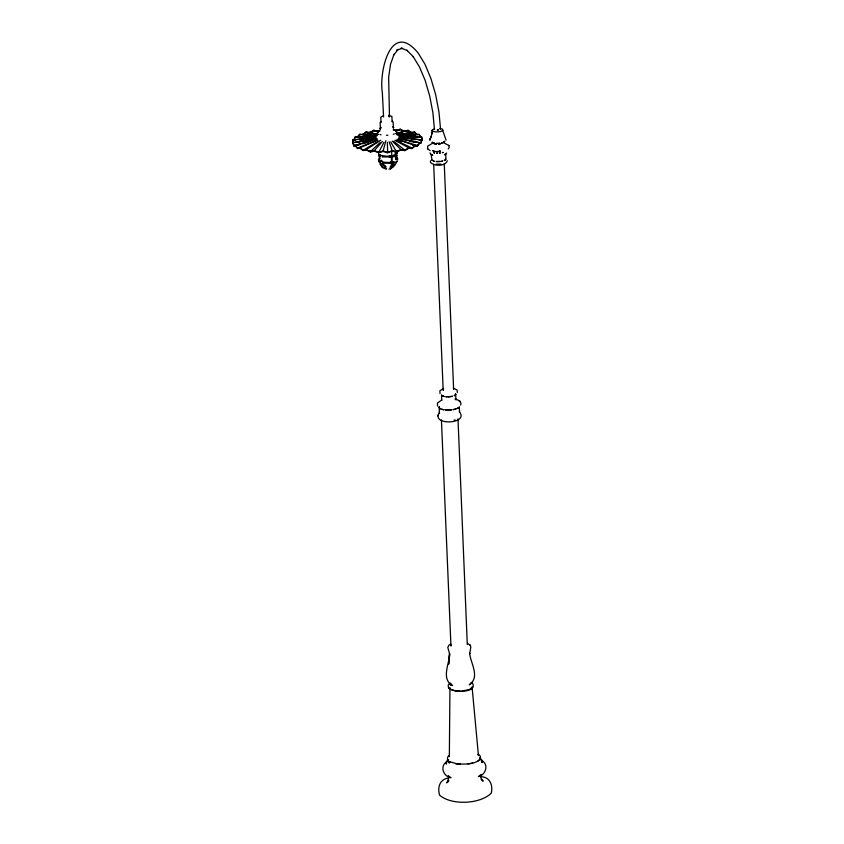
<?xml version="1.0" encoding="UTF-8"?>
<svg xmlns="http://www.w3.org/2000/svg" width="844" height="844" viewBox="0 0 844 844"><rect width="100%" height="100%" fill="white"/><g stroke="black" fill="none" stroke-linecap="round" stroke-linejoin="round"><path stroke-width="1.27" d="M421.916 139.376L421.916 140.062L421.916 139.376A39.341 23.484 8.2 0 0 421.694 137.055L399.033 136.454M410.912 132.17L411.566 132.751L410.912 132.17A39.341 16.099 18.7 0 0 408.169 130.314A39.341 0.886 -13.9 0 0 405.131 131.02L396.005 133.595M375.327 137.424L352.813 139.872A39.341 23.442 -13.2 0 0 352.75 142.214L352.982 143.248A39.33 24.487 -7.1 0 0 354.132 146.044L354.142 146.054A39.33 1.646 -15.4 0 0 355.408 145.906A39.33 24.666 -0.4 0 0 357.656 148.533L357.656 148.449A39.33 4.157 -19.2 0 0 360.008 148.206A39.33 23.948 6.1 0 0 363.205 150.57A39.33 7.185 -22 0 0 366.475 149.968A39.33 22.398 11.6 0 0 370.4 152.015A39.33 10.518 -23.6 0 0 374.356 151.076A39.33 20.119 15.6 0 0 378.756 152.764L378.766 152.669A39.33 13.926 -24 0 0 383.123 151.456A39.33 17.26 18.2 0 0 387.691 152.775L387.354 142.351M388.599 151.973L387.681 152.395L388.599 151.973A39.341 17.175 -23 0 0 392.165 150.601A39.341 14.021 19.2 0 0 395.752 151.382L396.606 151.656M446.033 140.167L442.393 129.343A5.317 1.677 -2.4 0 0 441.76 129.026L441.834 128.942M387.744 152.743L387.734 152.68A39.33 17.175 -23 0 0 392.175 151.087A39.33 14.01 19.2 0 0 396.617 152.036L396.659 152.036A39.33 20.045 -20.6 0 0 400.9 149.989A39.33 10.603 18.8 0 0 404.898 150.612L404.941 150.601A39.33 22.345 -16.5 0 0 408.696 148.238A39.33 7.269 17.2 0 0 411.999 148.586A39.33 23.917 -11.1 0 0 415.037 145.949A39.33 4.231 14.4 0 0 417.411 146.096A39.33 24.655 -4.6 0 0 419.479 143.29A39.33 1.699 10.7 0 0 420.787 143.332A39.33 24.508 2.1 0 0 421.736 140.42L421.937 139.946M412.051 148.185L412.674 147.573A39.341 23.927 -11.1 0 0 415.058 145.453A39.341 4.231 14.4 0 0 417.02 145.59L417.442 145.622M449.346 756.562L449.947 687.733M403.548 130.788L405.131 131.02L403.548 130.788A39.341 12.776 19.2 0 0 400.278 129.206A39.341 3.165 -17.9 0 0 396.849 130.198L395.087 130.113A39.341 9.368 18.4 0 0 393.293 129.459M412.674 147.573L411.408 148.038A39.341 7.269 17.2 0 1 408.707 147.742A39.341 22.355 -16.5 0 1 405.711 149.662L404.898 150.612L404.149 150.01A39.341 10.613 18.8 0 1 400.9 149.493L392.238 141.096M431.411 154.325C430.609 155.771 433.236 162.765 431.632 159.78M443.87 142.077C444.292 140.927 441.718 144.83 443.849 142.108M455.813 394.443L454.156 395.815L455.707 394.718L455.538 393.663L456.045 399.919L455.496 399.254M459.326 406.671L459.558 412.157L459.294 411.672C469.813 424.363 430.092 425.914 439.534 412.484M395.952 130.556L395.087 130.113M432.233 130.451L432.117 133.827L432.36 130.029M391.732 150.369L391.679 156.921L393.884 156.435L391.88 156.878M396.807 152.796L397.45 153.492L390.719 141.95M396.68 151.677L397.503 151.16A39.341 20.056 -20.6 0 0 400.9 149.493M411.524 132.951L412.21 132.529A39.341 0.665 -9.1 0 0 414.647 132.086A39.341 19.127 16.8 0 1 416.662 134.154L417.115 134.681L416.662 134.154M412.051 148.09L395.952 140.368M381.098 160.909L380.929 160.065L382.691 161.816L380.95 160.677M404.93 150.221L393.642 141.254M417.379 146.086L417.917 145.052A39.341 24.666 -4.6 0 0 419.521 142.784A39.341 1.699 10.7 0 0 420.607 142.826L421.061 142.256A39.341 24.508 2.1 0 0 421.778 139.914L401.638 137.73M399.961 138.69L420.829 142.921L421.061 142.256M411.534 132.751L412.21 132.529L397.25 134.692M421.652 137.561A39.33 23.474 8.2 0 1 421.884 140.442L419.215 140.146M412.03 148.185L411.408 148.038L412.03 148.09M417.442 145.717L417.917 145.052M392.217 163.145L394.148 162.755L392.165 163.187L391.996 156.689M391.342 164.685L390.635 167.734M392.217 164.791L390.54 169.201M431.347 136.422L429.986 139.408L432.107 133.363M457.364 392.502L457.131 390.118L453.323 388.04M370.432 152.025L371.138 151.371A39.341 10.518 -23.6 0 0 374.314 150.591A39.341 20.119 15.6 0 0 377.838 151.973L379.6 152.047A39.341 13.926 -24 0 0 383.102 150.97L385.898 140.705M430.461 160.782L430.398 162.122M450.379 683.925L450.643 683.091L451.202 685.265L450.242 683.735L451.129 684.822C441.549 677.51 449.346 663.637 449.715 653.689L448.681 664.144L449.388 653.077L447.784 647.432L449.04 645.09L450.749 644.025M352.813 139.872A39.341 1.224 -5.9 0 0 353.625 139.904L354.079 139.334A39.341 21.585 -18.2 0 1 355.071 137.013L375.96 136.443M396.859 161.004C395.973 164.907 392.861 168.241 388.915 169.095M471.216 683.292L469.232 684.832C480.531 677.088 470.456 663.057 469.612 653.161L469.675 653.963L470.825 647.053L470.15 645.101M448.016 760.328L447.584 761.109L448.66 759.737M472.06 687.375L469.496 689.485L461.984 691.014M379.178 155.718L379.483 154.853L378.492 154.009L380.433 155.37C378.502 153.028 380.739 157.585 378.545 155.064L379.178 155.76L379.399 161.014L380.697 161.689C379.441 159.854 379.389 163.103 380.739 162.744L379.578 162.143M379.462 162.08L378.808 161.383C379.927 163.145 380.064 160.339 378.766 160.328L379.399 161.035M396.363 158.303L397.018 158.039M379.42 128.815L381.161 127.381M380.38 128.794L380.844 128.14M438.089 415.058L437.709 415.87M451.129 645.206L450.949 646.04L441.433 419.943M446.687 762.311L446.297 764.105L446.212 761.921L447.468 760.138M430.176 139.007L429.881 140.526M383.967 142.225L378.724 152.384L377.838 151.973L379.6 152.047M460.687 405.088C462.343 401.596 457.532 399.56 454.979 398.959M380.655 155.38L386.816 156.245L391.922 155.792M444.714 141.275L443.195 142.446L444.651 141.412M448.364 761.826L448.797 761.256M378.355 159.695L380.37 158.039M448.196 148.977L449.23 147.5L448.786 145.347M446.117 153.756L446.645 153.08M397.819 49.859L393.81 54.881L394.064 54.248L390.55 64.165L388.641 77.237L389.485 116.915L388.746 116.388M394.222 164.242L389.939 167.133M374.314 150.591L382.385 141.497M445.484 159.832L445.906 159.2L444.25 160.56L445.41 159.906M383.587 116.862L382.343 92.629C378.808 71.845 390.814 19.57 418.17 53.045L424.87 64.028L430.915 78.492L435.662 94.665L438.943 111.925L440.557 129.132M443.554 389.601L443.184 390.392L433.668 164.295M394.074 164.875L390.593 167.629M458.725 407.578L456.973 408.601L458.45 407.8M380.043 142.657L370.358 151.635M446.402 761.974C439.555 766.479 443.533 776.765 451.034 777.725L448.185 775.752L449.103 777.64L449.082 776.86L447.51 782.029L448.66 780.573L446.582 782.842L448.797 781.027M396.3 151.72L396.247 152.564M449.725 683.281L448.132 685.339L448.713 688.06M398.146 49.427L396.828 50.07L402.567 48.277M381.034 121.62L380.116 122.58L380.391 129.121M391.426 166.194L392.798 165.266M352.813 142.9L352.897 142.742A39.341 24.497 -7.1 0 0 353.784 145.01L354.269 145.548A39.341 1.646 -15.4 0 0 355.335 145.411A39.341 24.666 -0.4 0 0 357.107 147.542L358.025 148.006A39.341 4.157 -19.2 0 0 359.945 147.711A39.341 23.959 6.1 0 0 362.477 149.641L363.775 149.989A39.341 7.185 -22 0 0 366.423 149.472L380.76 140.241M478.042 761.109L480.088 759.326L480.373 757.247L480.088 759.326L480.479 758.207L480.257 756.045L478.274 754.03M355.071 137.013A39.341 1.371 -0.7 0 0 356.78 137.108L357.677 136.57A39.341 19.053 -21.7 0 1 359.533 134.344A39.341 0.633 4.4 0 0 362.013 134.586L363.289 134.122A39.341 16.015 -23.6 0 1 365.874 132.054A39.341 0.939 9.2 0 1 368.976 132.497L370.537 132.149A39.341 12.681 -24 0 1 373.692 130.292A39.341 3.239 13.2 0 1 377.194 130.999L378.945 130.778A39.341 9.273 -23.2 0 1 379.811 130.377M369.788 132.93L370.537 132.149L368.976 132.497M449.419 755.211C447.098 756.467 446.634 760.127 448.966 761.604L448.027 760.75M397.102 155.022L394.053 156.425M397.366 161.341L394.317 162.744M445.875 153.956L444.366 154.779L444.862 154.568M404.93 150.126L404.149 150.01L405.711 149.662M363.775 149.989L362.477 149.641L363.184 150.2L378.65 141.075M395.731 131.611L400.278 129.206M441.686 400.003L437.403 403.105L437.561 406.038M378.08 131.189L378.945 130.778L377.194 130.999M397.503 151.16L395.752 151.382L396.638 152.036M359.945 147.711L377.595 140.199M392.165 162.122L394.106 161.7L389.559 162.481L382.564 162.153M357.677 148.555L357.107 147.542L357.592 148.059L375.643 140.779M393.272 134.301L394.317 133.932M393.673 155.391L395.361 154.779M431.801 143.67L427.613 146.223L427.718 148.955M443.533 388.44L439.872 390.825L440.062 393.578M448.354 778.062C439.724 779.139 437.139 787.726 439.703 795.27C451.667 805.535 480.12 804.269 491.271 793.149C493.118 785.405 490.058 777.113 481.344 776.712M391.827 155.834L393.832 155.38L389.284 156.161M395.994 130.461L396.849 130.198L395.952 130.662M354.185 146.044L353.784 145.01L354.079 145.674L372.141 140.41M352.866 143.269L352.929 143.28A39.33 23.442 -13.2 0 1 352.897 140.378L355.398 140.115M355.335 145.411L377.352 138.996M355.408 145.906L360.304 144.482M362.751 143.775L368.87 141.992M356.558 145.379L354.132 146.044M396.036 133.679L408.169 130.314M397.018 159.178L397.714 159.811L396.669 158.767L396.923 155.444M383.429 115.712L380.792 117.2L381.013 122.559M454.072 420.143L455.116 419.858M371.138 151.371L369.556 151.15A39.341 22.408 11.6 0 1 366.423 149.472M472.693 763.039L467.987 763.852M374.071 138.669L352.792 142.784L352.75 142.214M370.421 139.893L372.911 139.408L362.962 141.317M352.897 142.742L376.603 138.173M357.972 142.277L360.462 141.803M396.87 134.702L414.647 132.086M400.657 134.66L404.466 134.101M406.998 133.732L409.54 133.352M412.083 132.983L414.615 132.603A39.33 19.127 16.8 0 1 416.619 134.66M440.99 164.105L436.179 164.179M389.601 163.536L391.933 163.24L391.954 164.96L391.996 163.23L382.438 163.251M389.337 157.216L391.627 156.931L382.089 156.91M389.559 162.481L391.859 162.196L391.816 163.251M373.069 137.741L353.625 139.904M359.143 139.703L362.899 139.292M366.655 138.891L370.4 138.479M439.513 151.097L440.389 151.013L439.059 151.139M354.069 140.41L354.016 140.41A39.33 1.224 -5.9 0 1 352.897 140.378M391.532 155.887L391.363 162.607M386.415 135.293L387.902 135.23M398.326 135.525L419.257 134.375A39.341 21.649 13.2 0 1 420.417 136.612L420.65 137.171L420.417 136.612M408.76 135.473L415.301 135.114M401.554 135.441L415.818 134.745M438.5 161.584L440.505 161.447L436.095 161.51L438.279 161.584M448.808 410.057L451.656 409.857L445.389 409.962L448.491 410.068M439.713 151.519L434.554 151.519M375.358 136.528L356.78 137.108M369.514 137.129L376.044 136.96M391.51 156.931L391.099 156.298M460.244 691.078L455.306 690.782L450.801 689.316M400.246 137.002L406.544 137.161M402.609 136.623L419.362 137.129M417.453 145.601L398.938 139.819M363.986 134.724L375.707 135.441M460.349 764.168L457.891 764.01C465.308 764.105 474.697 764.78 480.236 759.009L480.067 759.779L479.962 758.513L480.574 759.758M359.533 134.344L377.363 135.504M363.426 135.103L368.522 135.441M399.054 137.445L421.778 139.914M404.065 138.5L406.597 138.775M411.64 139.323L415.427 139.735M388.546 115.375L391.911 116.472L392.133 121.831M455.591 763.736L457.902 764.031L448.955 761.573L450.137 762.248M365.874 132.054L378.144 134.407M364.619 133.595A39.33 16.015 -23.6 0 1 365.937 132.571L368.385 133.046M369.788 132.719L378.196 134.323M398.347 138.437L419.521 142.784M399.56 139.197L402.05 139.714M409.519 141.243L414.499 142.267M379.948 134.512L381.003 134.808M386.457 168.346L382.849 166.848L380.665 163.567M386.383 169.233L382.3 167.545L379.821 163.841M401.828 48.308L401.1 48.119L407.494 50.619L406.882 50.26L413.497 56.938L413.085 56.485L419.489 66.971L425.07 80.18L429.712 95.984L432.909 112.832L434.449 129.533M387.67 152.3L386.774 152.047A39.341 17.26 18.2 0 1 383.102 150.97M444.45 143.153L449.019 145.601M379.262 155.823L380.475 156.425L379.23 155.813M396.933 139.408L415.058 145.453M398.115 140.304L401.744 141.518M412.621 145.147L415.037 145.949M392.587 126.916L393.832 127.497M385.898 166.542L382.174 163.388M385.74 166.954L381.783 163.599M373.692 130.292L378.344 132.318M430.123 150.633L427.486 148.702M467.608 643.339L470.456 645.438M395.509 152.131L396.691 152.722M395.731 157.395L396.902 157.986M394.929 140.326L408.707 147.742M392.207 121.167L393.177 122.042L393.441 128.256M471.912 682.374C479.677 692.755 452.373 693.483 448.407 687.712M481.861 760.518C489.045 764.495 485.817 775.035 478.432 776.607L481.164 774.402L480.616 777.218L482.399 780.594M480.637 758.777L481.818 760.022L482.082 762.638L481.586 760.887M482.462 780.478L483.211 781.122L481.164 779.244M381.53 160.856L381.393 160.634M471.374 682.996L471.226 683.608L471.205 682.743M430.482 162.438C434.333 166.384 445.474 166.553 447.309 160.729M447.953 760.623L449.198 762.902L447.953 760.623L448.058 761.657M445.896 158.841L445.706 153.83M453.629 389.432L444.25 163.599M467.291 644.542L457.997 418.856M449.957 688.282L450.253 688.809M478.042 754.663L478.421 755.369L472.07 686.963M447.71 760.054L448.132 760.834M442.783 129.733L442.794 129.754A5.317 1.677 -2.4 0 1 439.102 131.759A5.317 1.677 -2.4 0 1 432.75 131.115A5.317 1.677 -2.4 0 1 434.586 128.932M431.432 154.621L432.772 155.254L430.957 154.378L430.007 152.848M389.073 141.697L392.165 150.601M441.539 395.034L441.771 400.51M439.059 407.494L439.281 406.491L439.302 412.99M380.264 161.447L380.633 163.525M377.637 132.434L377.658 132.898M396.501 132.128L396.48 131.664M395.847 150.918L396.174 158.64M395.245 151.857L395.572 159.59M369.851 133.12A39.33 12.681 -24 0 1 373.734 130.82A39.33 3.239 13.2 0 1 375.453 131.158M410.216 132.213A39.33 16.099 18.7 0 0 408.158 130.841A39.33 0.886 -13.9 0 0 406.671 131.179M410.88 132.677A39.33 16.099 18.7 0 1 411.513 133.152M421.694 137.055A39.341 1.203 1.2 0 1 420.903 137.15M419.225 134.892A39.33 21.638 13.2 0 1 420.375 137.118M419.257 134.375A39.341 1.382 -4 0 1 417.59 134.618M414.615 132.603A39.33 0.665 -9.1 0 1 412.832 132.93M400.267 129.733A39.33 12.765 19.2 0 1 403.527 131.305M397.735 130.461A39.33 3.165 -17.9 0 1 399.434 129.976M393.304 129.987A39.33 9.358 18.4 0 1 394.19 130.303M378.998 131.295A39.33 9.273 -23.2 0 1 379.853 130.894M365.937 132.571A39.33 0.939 9.2 0 1 368.227 132.898M363.363 134.629A39.33 16.015 -23.6 0 1 363.986 134.112M360.188 134.913A39.33 0.633 4.4 0 1 359.597 134.861A39.33 19.053 -21.7 0 0 357.75 137.076M355.546 137.551A39.33 1.371 -0.7 0 1 355.145 137.519A39.33 21.585 -18.2 0 0 354.163 139.83M439.682 128.594A5.317 1.677 -2.4 0 1 440.821 128.763M432.223 142.267L432.909 142.868L432.223 142.267M357.677 136.57L357.265 137.129L357.677 136.57M363.289 134.122L362.698 134.65L363.289 134.122M444.45 151.92L444.45 151.92M443.068 152.426L442.435 152.616L443.068 152.426M442.446 142.71L441.591 142.942L442.446 142.71M440.663 143.691L438.563 143.997L440.663 143.691M455.855 409.002L453.165 409.635L455.855 409.002M442.562 161.088L441.57 161.288L442.562 161.088M452.468 396.342L448.175 396.838L452.468 396.342M438.563 129.828L437.371 129.965L438.563 129.828M439.46 153.049L440.251 152.996L439.46 153.049M439.65 143.28L438.606 143.374L439.65 143.28M437.487 153.123L436.707 153.144L437.487 153.123M437.54 143.417L436.496 143.406L437.54 143.417M436.38 143.976L434.301 143.733L436.38 143.976M447.067 396.828L445.991 396.764L447.067 396.828M433.858 152.796L434.502 152.943L433.858 152.796M434.533 143.237L433.668 143.069L434.533 143.237M433.921 150.96L432.824 150.749L433.921 150.96M443.965 409.783L441.528 409.234L443.965 409.783M434.175 161.225L433.373 161.004L434.175 161.225M444.071 396.48L441.728 395.372L444.071 396.48M432.444 152.416L432.444 152.416M433.647 143.554L432.381 142.836L433.647 143.554M440.579 408.865L439.334 407.99L440.579 408.865M370.368 151.54L369.556 151.15L370.347 151.54M452.521 685.518L451.044 684.727L452.521 685.518M459.758 401.28L459.199 400.784L460.339 401.86L459.758 401.28M397.408 152.447L396.775 151.762L397.408 152.447M397.672 158.767L397.039 158.081L397.672 158.767"/></g></svg>
